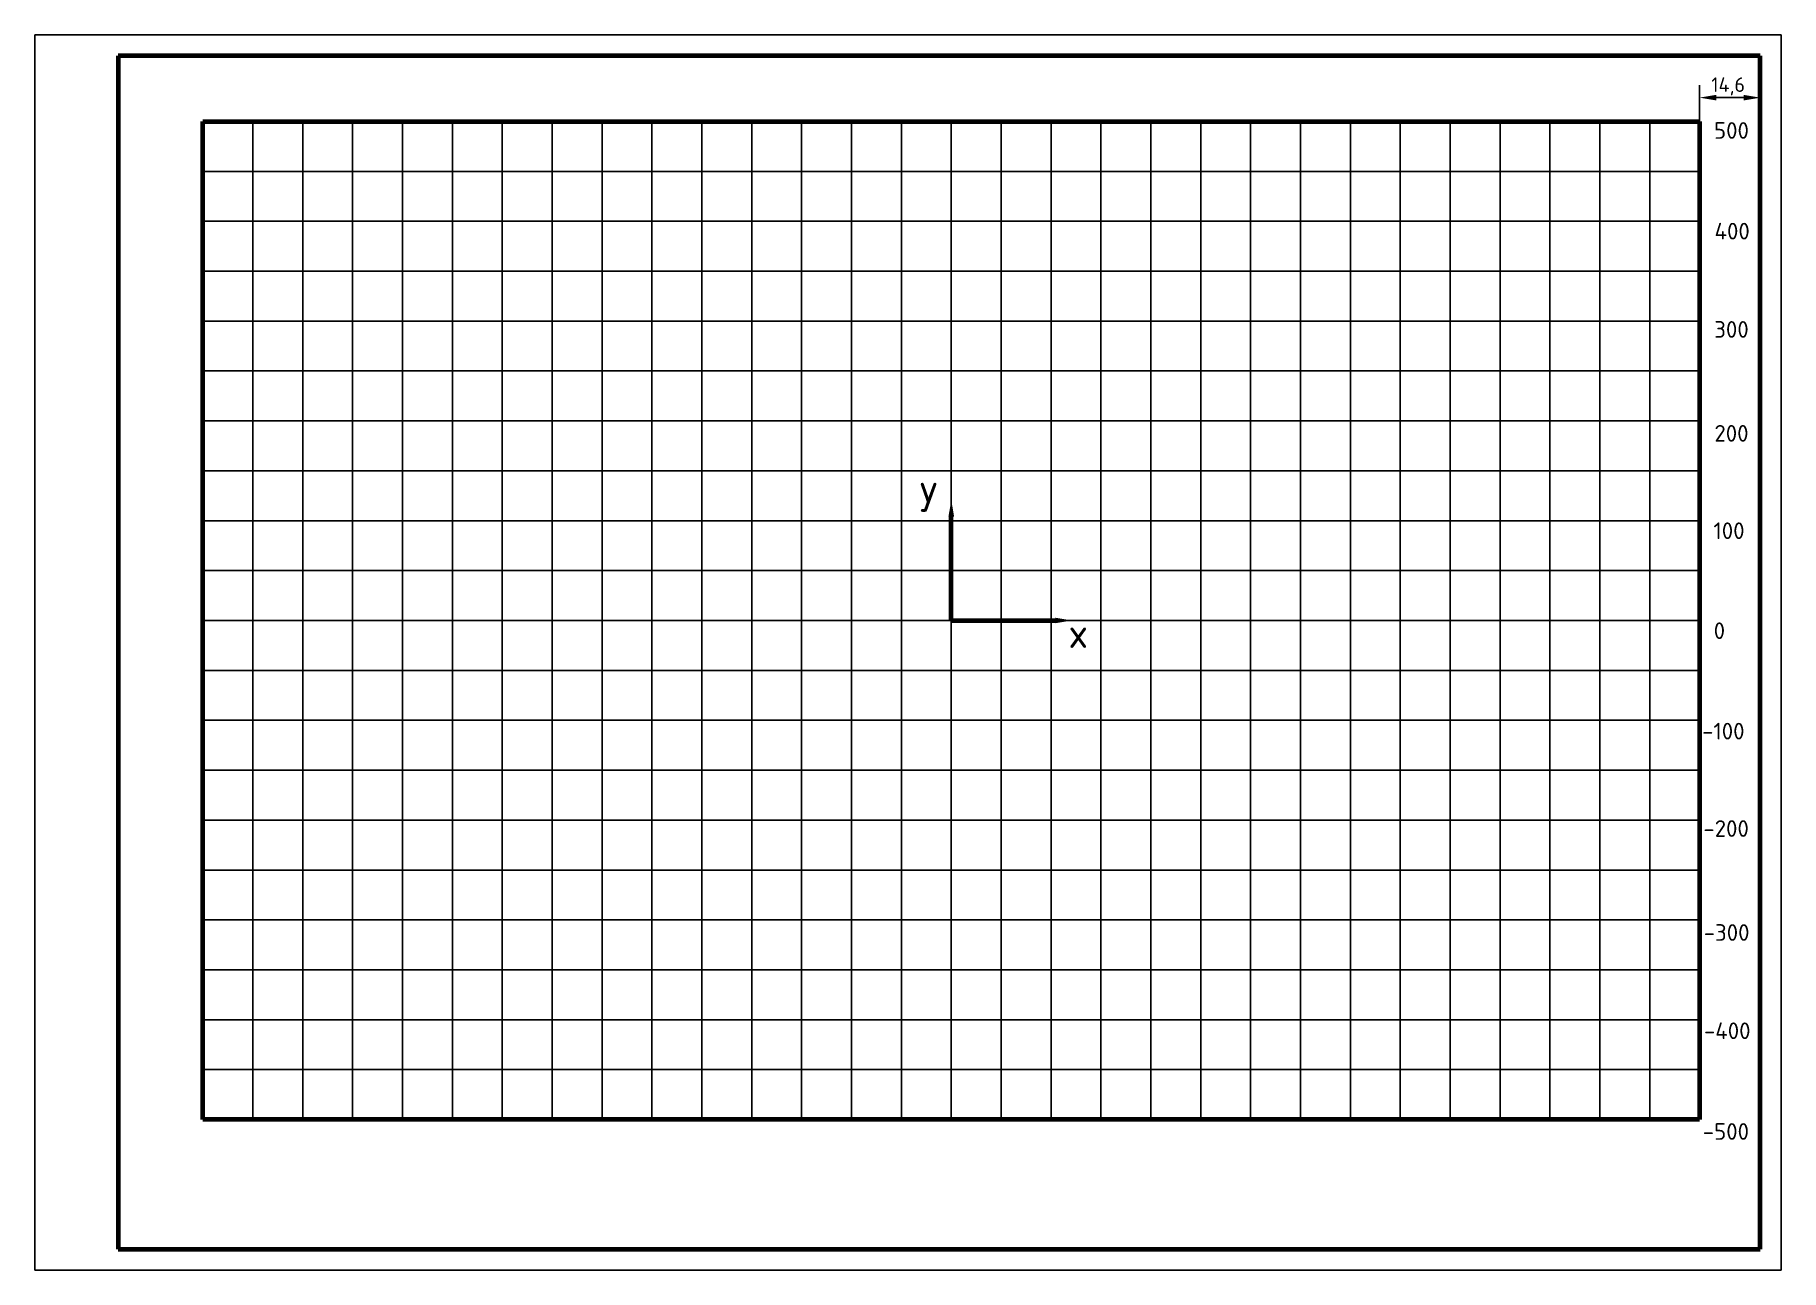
# Model space of a CAD drawing. Header units: millimetres. Extents: x 0 to 420, y 0 to 297.
import ezdxf

# ---------------------------------------------------------------- set-up
doc = ezdxf.new("R2010")
doc.units = ezdxf.units.MM
for name, color, linetype, lineweight in [('Контурные', 5, 'Continuous', 70), ('Текст', 14, 'Continuous', 35), ('Тонкие', 152, 'Continuous', 25), ('Формат', 7, 'Continuous', 25)]:
    doc.layers.add(name, color=color, linetype=linetype, lineweight=lineweight)
doc.styles.add('ГОСТ', font='isocpeur.ttf')
doc.dimstyles.new('ЕСКД', dxfattribs={"dimtxt": 3.5, "dimasz": 4, "dimexe": 3, "dimexo": 0, "dimtad": 1, "dimdec": 1, "dimtxsty": 'ГОСТ', "dimcen": 2.5, "dimadec": 0, "dimazin": 0, "dimtfac": 1, "dimtdec": 1, "dimtmove": 0, "dimatfit": 3, "dimfxl": 1, "dimarcsym": 0})

# ---------------------------------------------------------------- blocks, each defined once
blk = doc.blocks.new('*D34')
at = {"layer": 'Defpoints', "color": 0, "transparency": 16777216}
for p in [(415, 281.92), (400.41, 276.2), (415, 276.2)]:
    blk.add_point(p, dxfattribs=at)
at = {"layer": 'Тонкие', "color": 0, "lineweight": -2, "transparency": 16777216}
for p, q in [((400.41, 276.2), (400.41, 284.92)), ((404.41, 281.92), (411, 281.92)), ((415, 276.2), (415, 284.92))]:
    blk.add_line(p, q, dxfattribs=at)
at = {"layer": 'Тонкие', "color": 0, "transparency": 16777216}
for points in [[(404.41, 282.59), (404.41, 281.25), (400.41, 281.92)], [(411, 282.59), (411, 281.25), (415, 281.92)]]:
    blk.add_solid(points, dxfattribs=at)
at = {"layer": 'Тонкие', "color": 0, "transparency": 16777216, "insert": (407.27, 284.64), "char_height": 3.5, "attachment_point": 5, "style": 'ГОСТ'}
blk.add_mtext('14,6', dxfattribs=at)

msp = doc.modelspace()

# ---------------------------------------------------------------- linework, layer by layer
at = {"layer": 'Контурные'}
for p, q in [((415, 292), (20, 292)), ((20, 292), (20, 5)), ((415, 5), (415, 292)), ((40.41, 276.2), (400.41, 276.2)), ((40.41, 36.2), (40.41, 276.2)), ((400.41, 276.2), (400.41, 36.2)), ((220.41, 156.2), (220.41, 181.2)), ((220.41, 156.2), (245.41, 156.2)), ((400.41, 36.2), (40.41, 36.2)), ((20, 5), (415, 5))]:
    msp.add_line(p, q, dxfattribs=at)
for points in [[(219.74, 181.2), (221.08, 181.2), (220.41, 185.2)], [(245.41, 156.87), (245.41, 155.53), (249.41, 156.2)]]:
    msp.add_solid(points, dxfattribs=at)
at = {"layer": 'Тонкие'}
for p, q in [((40.41, 276.2), (40.41, 264.2)), ((40.41, 276.2), (52.41, 276.2)), ((52.41, 276.2), (52.41, 36.2)), ((64.41, 36.2), (64.41, 276.2)), ((64.41, 276.2), (76.41, 276.2)), ((64.41, 276.2), (76.41, 276.2)), ((76.41, 276.2), (76.41, 36.2)), ((76.41, 276.2), (76.41, 36.2)), ((88.41, 36.2), (88.41, 276.2)), ((100.41, 276.2), (112.41, 276.2)), ((100.41, 276.2), (100.41, 36.2)), ((112.41, 276.2), (112.41, 36.2)), ((124.41, 36.2), (124.41, 276.2)), ((136.41, 276.2), (136.41, 36.2)), ((136.41, 276.2), (148.41, 276.2)), ((148.41, 276.2), (148.41, 36.2)), ((160.41, 36.2), (160.41, 276.2)), ((172.41, 276.2), (172.41, 36.2)), ((172.41, 276.2), (184.41, 276.2)), ((184.41, 276.2), (184.41, 36.2)), ((196.41, 36.2), (196.41, 276.2)), ((208.41, 276.2), (208.41, 36.2)), ((208.41, 276.2), (220.41, 276.2)), ((220.41, 276.2), (220.41, 36.2)), ((232.41, 36.2), (232.41, 276.2)), ((244.41, 276.2), (256.41, 276.2)), ((244.41, 276.2), (244.41, 36.2)), ((256.41, 276.2), (256.41, 36.2)), ((268.41, 36.2), (268.41, 276.2)), ((280.41, 276.2), (280.41, 36.2)), ((280.41, 276.2), (292.41, 276.2)), ((292.41, 276.2), (292.41, 36.2)), ((304.41, 36.2), (304.41, 276.2)), ((316.41, 276.2), (316.41, 36.2)), ((316.41, 276.2), (328.41, 276.2)), ((328.41, 276.2), (328.41, 36.2)), ((340.41, 36.2), (340.41, 276.2)), ((352.41, 276.2), (352.41, 36.2)), ((352.41, 276.2), (364.41, 276.2)), ((364.41, 276.2), (364.41, 36.2)), ((376.41, 36.2), (376.41, 276.2)), ((388.41, 276.2), (400.41, 276.2)), ((388.41, 276.2), (388.41, 36.2)), ((400.41, 276.2), (400.41, 36.2)), ((40.41, 264.2), (400.41, 264.2)), ((40.41, 264.2), (40.41, 252.2)), ((40.41, 252.2), (400.41, 252.2)), ((40.41, 252.2), (40.41, 240.2)), ((40.41, 240.2), (400.41, 240.2)), ((40.41, 228.2), (400.41, 228.2)), ((40.41, 228.2), (40.41, 216.2)), ((40.41, 216.2), (400.41, 216.2)), ((40.41, 204.2), (400.41, 204.2)), ((40.41, 192.2), (400.41, 192.2)), ((40.41, 180.2), (400.41, 180.2)), ((40.41, 180.2), (40.41, 168.2)), ((40.41, 168.2), (400.41, 168.2)), ((40.41, 156.2), (400.41, 156.2)), ((40.41, 144.2), (400.41, 144.2)), ((40.41, 132.2), (400.41, 132.2)), ((40.41, 132.2), (40.41, 120.2)), ((40.41, 120.2), (400.41, 120.2)), ((40.41, 108.2), (400.41, 108.2)), ((40.41, 96.2), (400.41, 96.2)), ((40.41, 84.2), (400.41, 84.2)), ((40.41, 84.2), (40.41, 72.2)), ((40.41, 72.2), (400.41, 72.2)), ((40.41, 60.2), (400.41, 60.2)), ((40.41, 48.2), (400.41, 48.2)), ((40.41, 36.2), (400.41, 36.2)), ((52.41, 36.2), (64.41, 36.2))]:
    msp.add_line(p, q, dxfattribs=at)
at = {"layer": 'Формат'}
for p, q in [((420, 297), (0, 297)), ((0, 297), (0, 0)), ((420, 0), (420, 297)), ((0, 0), (420, 0))]:
    msp.add_line(p, q, dxfattribs=at)

# ---------------------------------------------------------------- texts
at = {"layer": 'Текст', "attachment_point": 5, "style": 'ГОСТ'}
for s, insert, char_height in [('500', (408.07, 274.03), 4), ('400', (408.23, 249.82), 4), ('300', (408.07, 226.19), 4), ('200', (408.07, 201.2), 4), ('y', (214.95, 186.88), 7), ('100', (407.48, 177.78), 4), ('0', (405.16, 153.74), 4), ('x', (250.95, 153.11), 7), ('-100', (406.11, 129.59), 4), ('-200', (406.78, 106.17), 4), ('-300', (406.9, 81.17), 4), ('-400', (407.05, 57.54), 4), ('-500', (406.73, 33.33), 4)]:
    msp.add_mtext(s, dxfattribs=dict(at, insert=insert, char_height=char_height))

# ---------------------------------------------------------------- dimensions: what is measured, and where the dimension line sits
at = {"layer": 'Тонкие'}
dim = msp.add_linear_dim(base=(415, 281.92), p1=(400.41, 276.2), p2=(415, 276.2), dimstyle='ЕСКД', dxfattribs=at)
dim.commit()
dim.dimension.update_dxf_attribs({"geometry": '*D34', "text_midpoint": (407.27, 281.92), "dimtype": 160})

doc.saveas('drawing.dxf')
